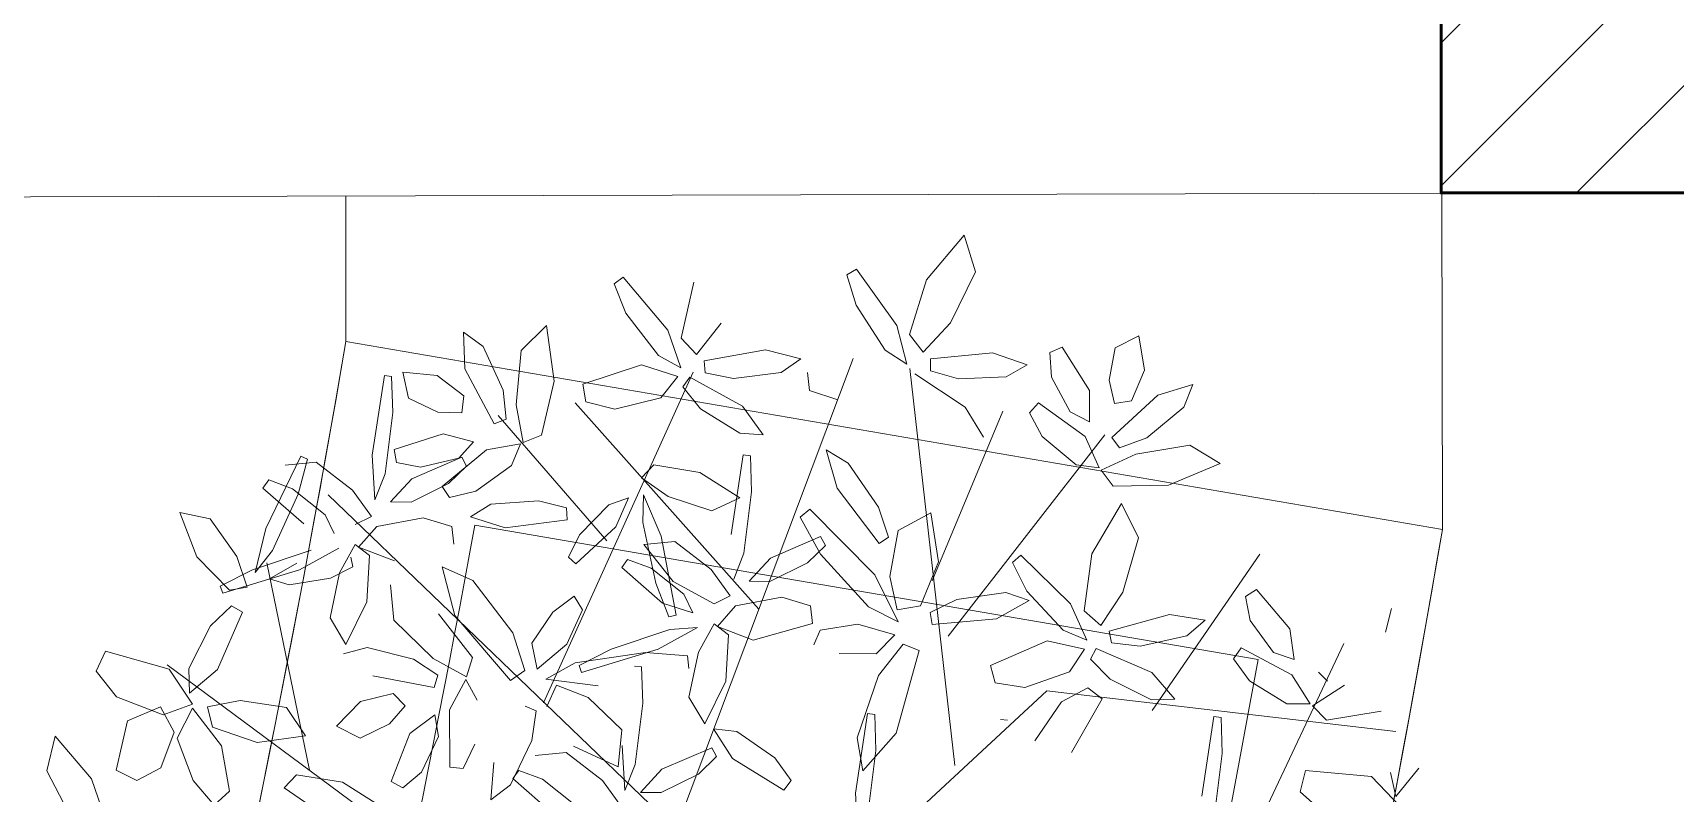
# Model space of a CAD drawing. Header units: millimetres. Extents: x 4980 to 19099, y 3891 to 5773.
# Drawn here: x 8115.1 to 8166.8, y 4541.8 to 4565.7 of the extents above; entities that cross this region are included whole.
import ezdxf

# ---------------------------------------------------------------- set-up
doc = ezdxf.new("R2010")
doc.units = ezdxf.units.MM
for name, color, linetype, lineweight in [('a 2', 132, 'Continuous', 20), ('a duvar', 84, 'Continuous', 50), ('no3_ahşap gorunus on kalın', 34, 'Continuous', 20), ('no3_duvar tarama', 253, 'Continuous', 9), ('no3_ölçü tefriş', 252, 'Continuous', 0), ('PLAN YAZI', 4, 'Continuous', 9)]:
    doc.layers.add(name, color=color, linetype=linetype, lineweight=lineweight)

# ---------------------------------------------------------------- blocks, each defined once
blk = doc.blocks.new('p34')
at = {"color": 68}
for p, q in [((1685.294, -14118.438), (1684.949, -14119.593)), ((1686.489, -14119.835), (1685.294, -14118.438)), ((1684.949, -14119.593), (1685.738, -14121.191)), ((1687.424, -14121.267), (1688.687, -14119.488)), ((1688.687, -14119.488), (1688.993, -14119.67)), ((1688.993, -14119.67), (1688.702, -14120.628)), ((1694.626, -14121.385), (1696.025, -14119.712)), ((1696.025, -14119.712), (1696.316, -14119.918)), ((1687.031, -14121.555), (1686.489, -14119.835)), ((1694.211, -14121.641), (1693.807, -14119.884)), ((1696.316, -14119.918), (1695.95, -14120.849)), ((1688.702, -14120.628), (1687.794, -14122.038)), ((1685.738, -14121.191), (1686.597, -14122.104)), ((1687.116, -14122.482), (1687.424, -14121.267)), ((1692.951, -14121.176), (1693.734, -14122.154)), ((1695.95, -14120.849), (1694.933, -14122.183)), ((1698.209, -14122.976), (1698.443, -14121.227)), ((1698.443, -14121.227), (1699.246, -14122.005)), ((1679.642, -14122.701), (1679.81, -14121.624)), ((1679.81, -14121.624), (1680.556, -14122)), ((1686.597, -14122.104), (1687.031, -14121.555)), ((1693.734, -14122.154), (1694.211, -14121.641)), ((1694.222, -14122.572), (1694.626, -14121.385)), ((1700.445, -14121.879), (1701.061, -14121.423)), ((1701.061, -14121.423), (1701.022, -14122.574)), ((1680.556, -14122), (1680.748, -14123.009)), ((1681.371, -14123.339), (1682.229, -14121.966)), ((1682.229, -14121.966), (1682.611, -14122.14)), ((1682.611, -14122.14), (1682.568, -14122.911)), ((1683.335, -14122.517), (1684.416, -14122.139)), ((1684.416, -14122.139), (1686.37, -14122.324)), ((1686.37, -14122.324), (1686.371, -14122.701)), ((1687.794, -14122.038), (1687.116, -14122.482)), ((1690.45, -14122.307), (1691.557, -14122.016)), ((1691.074, -14122.734), (1690.45, -14122.307)), ((1691.557, -14122.016), (1693.491, -14122.355)), ((1693.491, -14122.355), (1693.461, -14122.731)), ((1694.933, -14122.183), (1694.222, -14122.572)), ((1699.246, -14122.005), (1699.411, -14123.716)), ((1699.815, -14123.25), (1700.445, -14121.879)), ((1680.052, -14123.668), (1679.642, -14122.701)), ((1682.568, -14122.911), (1681.987, -14124.007)), ((1683.99, -14122.893), (1683.335, -14122.517)), ((1685.497, -14122.955), (1683.99, -14122.893)), ((1685.284, -14123.84), (1686.868, -14122.79)), ((1686.371, -14122.701), (1685.497, -14122.955)), ((1690.238, -14122.735), (1690.186, -14123.299)), ((1692.571, -14122.915), (1691.074, -14122.734)), ((1692.288, -14123.78), (1693.95, -14122.86)), ((1693.461, -14122.731), (1692.571, -14122.915)), ((1693.95, -14122.86), (1694.164, -14123.17)), ((1694.323, -14122.844), (1695.467, -14122.467)), ((1694.861, -14123.512), (1694.323, -14122.844)), ((1695.467, -14122.467), (1697.314, -14123.072)), ((1701.022, -14122.574), (1700.103, -14124.31)), ((1701.061, -14123.421), (1701.893, -14122.78)), ((1701.893, -14122.78), (1702.978, -14122.672)), ((1702.978, -14122.672), (1702.802, -14123.489)), ((1703.326, -14122.803), (1703.296, -14123.94)), ((1703.555, -14122.777), (1703.326, -14122.803)), ((1703.945, -14125.271), (1703.555, -14122.777)), ((1678.405, -14123.875), (1678.119, -14123.164)), ((1678.119, -14123.164), (1679.223, -14123.492)), ((1680.748, -14123.009), (1680.586, -14123.742)), ((1681.381, -14124.322), (1681.371, -14123.339)), ((1690.186, -14123.299), (1689.295, -14123.599)), ((1694.164, -14123.17), (1693.613, -14123.859)), ((1697.314, -14123.072), (1697.217, -14123.63)), ((1698.616, -14124.664), (1698.209, -14122.976)), ((1699.734, -14124.16), (1699.815, -14123.25)), ((1701.124, -14123.956), (1701.061, -14123.421)), ((1679.573, -14124.831), (1678.405, -14123.875)), ((1679.223, -14123.492), (1680.671, -14124.82)), ((1680.586, -14123.742), (1680.052, -14123.668)), ((1681.519, -14124.785), (1682.979, -14123.718)), ((1682.979, -14123.718), (1683.264, -14124.026)), ((1684.711, -14124.793), (1685.284, -14123.84)), ((1691.641, -14124.685), (1692.288, -14123.78)), ((1693.613, -14123.859), (1692.377, -14124.635)), ((1696.306, -14123.858), (1694.861, -14123.512)), ((1697.217, -14123.63), (1696.306, -14123.858)), ((1699.411, -14123.716), (1699.2, -14124.897)), ((1701.874, -14123.928), (1701.124, -14123.956)), ((1702.802, -14123.489), (1701.874, -14123.928)), ((1703.296, -14123.94), (1703.547, -14125.868)), ((1681.987, -14124.007), (1681.381, -14124.322)), ((1683.264, -14124.026), (1682.866, -14124.778)), ((1700.103, -14124.31), (1699.734, -14124.16)), ((1680.433, -14125.139), (1679.573, -14124.831)), ((1680.671, -14124.82), (1680.433, -14125.139)), ((1681.074, -14125.768), (1681.519, -14124.785)), ((1682.866, -14124.778), (1681.801, -14125.667)), ((1692.377, -14124.635), (1691.641, -14124.685)), ((1699.286, -14124.939), (1700.349, -14125.122)), ((1700.764, -14124.872), (1701.712, -14124.614)), ((1701.221, -14125.379), (1700.764, -14124.872)), ((1701.712, -14124.614), (1703.257, -14125.099)), ((1677.269, -14125.649), (1678.225, -14125.068)), ((1678.225, -14125.068), (1679.922, -14125.339)), ((1679.922, -14125.339), (1681.012, -14125.841)), ((1688.976, -14125.589), (1689.667, -14125.164)), ((1689.667, -14125.164), (1689.325, -14126.37)), ((1692.049, -14125.343), (1692.018, -14126.48)), ((1692.278, -14125.317), (1692.049, -14125.343)), ((1692.667, -14127.812), (1692.278, -14125.317)), ((1700.349, -14125.122), (1701.751, -14126.266)), ((1701.13, -14125.352), (1700.98, -14125.63)), ((1702.703, -14126.023), (1701.13, -14125.352)), ((1702.428, -14125.664), (1701.221, -14125.379)), ((1703.257, -14125.099), (1703.184, -14125.512)), ((1703.869, -14126.683), (1703.945, -14125.271)), ((1705.716, -14125.489), (1704.572, -14126.373)), ((1706.689, -14125.575), (1705.716, -14125.489)), ((1706.194, -14125.302), (1705.982, -14125.394)), ((1705.982, -14125.394), (1706.287, -14126.49)), ((1707.299, -14127.572), (1706.194, -14125.302)), ((1678.903, -14126.316), (1677.269, -14125.649)), ((1681.012, -14125.841), (1680.639, -14126.347)), ((1681.801, -14125.667), (1681.074, -14125.768)), ((1688.029, -14126.973), (1688.976, -14125.589)), ((1693.644, -14125.86), (1692.385, -14126.661)), ((1695.087, -14125.618), (1693.644, -14125.86)), ((1695.477, -14126.027), (1695.087, -14125.618)), ((1700.98, -14125.63), (1701.55, -14126.177)), ((1703.184, -14125.512), (1702.428, -14125.664)), ((1703.547, -14125.868), (1703.869, -14126.683)), ((1680.639, -14126.347), (1678.903, -14126.316)), ((1689.325, -14126.37), (1688.013, -14128.112)), ((1692.018, -14126.48), (1692.27, -14128.408)), ((1701.524, -14126.619), (1700.696, -14126.424)), ((1701.751, -14126.266), (1701.524, -14126.619)), ((1701.55, -14126.177), (1702.731, -14126.754)), ((1703.383, -14126.748), (1702.703, -14126.023)), ((1704.572, -14126.373), (1703.983, -14127.201)), ((1706.464, -14126.322), (1705.435, -14127.14)), ((1706.287, -14126.49), (1707.094, -14128.259)), ((1707.203, -14126.043), (1706.464, -14126.322)), ((1707.389, -14126.297), (1707.203, -14126.043)), ((1680.385, -14126.889), (1679.849, -14127.968)), ((1681.324, -14128.47), (1680.385, -14126.889)), ((1687.712, -14127.922), (1688.029, -14126.973)), ((1688.155, -14129.106), (1690.188, -14127.026)), ((1690.188, -14127.026), (1690.491, -14127.284)), ((1692.385, -14126.661), (1693.274, -14127.065)), ((1693.274, -14127.065), (1694.647, -14126.612)), ((1702.731, -14126.754), (1703.383, -14126.748)), ((1686.147, -14128.698), (1686.38, -14127.164)), ((1686.38, -14127.164), (1687.41, -14127.715)), ((1690.491, -14127.284), (1689.854, -14128.445)), ((1701.457, -14127.525), (1702.356, -14127.25)), ((1702.356, -14127.25), (1703.816, -14127.522)), ((1703.816, -14127.522), (1704.388, -14128.161)), ((1703.983, -14127.201), (1704.488, -14127.457)), ((1705.435, -14127.14), (1705.16, -14127.731)), ((1679.849, -14127.968), (1680.352, -14129.678)), ((1687.41, -14127.715), (1687.674, -14129.158)), ((1688.013, -14128.112), (1687.712, -14127.922)), ((1691.425, -14128.564), (1689.852, -14127.893)), ((1704.492, -14128.078), (1704.044, -14128.424)), ((1704.987, -14128.966), (1704.492, -14128.078)), ((1681.564, -14130.257), (1681.324, -14128.47)), ((1682.001, -14130.04), (1683.549, -14128.504)), ((1683.549, -14128.504), (1683.82, -14128.736)), ((1692.105, -14129.288), (1691.425, -14128.564)), ((1692.27, -14128.408), (1692.591, -14129.223)), ((1704.388, -14128.161), (1703.265, -14128.596)), ((1704.044, -14128.424), (1704.133, -14129.884)), ((1704.632, -14128.476), (1704.57, -14128.785)), ((1705.009, -14128.198), (1706.251, -14128.874)), ((1683.82, -14128.736), (1683.369, -14129.629)), ((1686.713, -14130.086), (1686.147, -14128.698)), ((1687.417, -14130.585), (1688.155, -14129.106)), ((1675.098, -14130.847), (1676.139, -14129.606)), ((1676.139, -14129.606), (1676.493, -14129.832)), ((1687.674, -14129.158), (1687.45, -14130.202)), ((1703.386, -14129.355), (1703.285, -14130.469)), ((1676.493, -14129.832), (1676.343, -14130.589)), ((1680.352, -14129.678), (1681.042, -14130.723)), ((1681.489, -14131.185), (1682.001, -14130.04)), ((1683.369, -14129.629), (1682.233, -14130.863)), ((1684.031, -14129.676), (1683.299, -14129.929)), ((1683.299, -14129.929), (1684.331, -14130.496)), ((1685.572, -14129.886), (1684.031, -14129.676)), ((1686.415, -14130.294), (1685.572, -14129.886)), ((1687.45, -14130.202), (1686.713, -14130.086)), ((1677.758, -14130.572), (1678.887, -14130.385)), ((1678.339, -14131.055), (1677.758, -14130.572)), ((1678.887, -14130.385), (1680.781, -14130.901)), ((1681.042, -14130.723), (1681.564, -14130.257)), ((1684.331, -14130.496), (1686.349, -14130.665)), ((1686.349, -14130.665), (1686.415, -14130.294)), ((1679.813, -14131.374), (1678.339, -14131.055)), ((1680.781, -14130.901), (1680.717, -14131.273)), ((1682.233, -14130.863), (1681.489, -14131.185)), ((1679.451, -14132.209), (1681.192, -14131.446)), ((1680.717, -14131.273), (1679.813, -14131.374)), ((1681.192, -14131.446), (1681.376, -14131.775)), ((1681.564, -14131.465), (1682.739, -14131.196)), ((1682.039, -14132.18), (1681.564, -14131.465)), ((1682.739, -14131.196), (1684.522, -14131.968)), ((1678.724, -14133.05), (1679.451, -14132.209)), ((1681.376, -14131.775), (1680.764, -14132.41)), ((1683.445, -14132.658), (1682.039, -14132.18)), ((1684.522, -14131.968), (1684.374, -14132.515)), ((1680.764, -14132.41), (1679.462, -14133.069)), ((1681.018, -14133.025), (1681.463, -14132.675)), ((1681.463, -14132.675), (1682.293, -14133.116)), ((1684.374, -14132.515), (1683.445, -14132.658)), ((1679.462, -14133.069), (1678.724, -14133.05)), ((1681.985, -14134.71), (1681.018, -14133.025)), ((1682.293, -14133.116), (1683.135, -14134.34))]:
    blk.add_line(p, q, dxfattribs=at)
at = {"color": 44}
for p, q in [((1694.436, -14137.067), (1688.808, -14122.302)), ((1685.654, -14135.103), (1687.026, -14122.623)), ((1698.592, -14133.078), (1693.838, -14122.703)), ((1691.802, -14130.168), (1697.552, -14123.652)), ((1686.342, -14129.293), (1684.107, -14123.977)), ((1696.572, -14127.998), (1699.979, -14124.041)), ((1685.85, -14131.036), (1680.9, -14124.728)), ((1694.72, -14136.809), (1705.34, -14126.519)), ((1679.44, -14133.399), (1676.031, -14128.502)), ((1705.965, -14135.169), (1707.275, -14128.65)), ((1676.283, -14137.346), (1673.404, -14131.319)), ((1701.623, -14138.41), (1710.428, -14131.837)), ((1682.755, -14132.766), (1671.775, -14134.094)), ((1687.482, -14137.116), (1682.755, -14132.766))]:
    blk.add_line(p, q, dxfattribs=at)
at = {"color": 66}
for p, q in [((1699.2, -14124.897), (1698.616, -14124.664)), ((1699.567, -14125.617), (1699.286, -14124.939)), ((1700.696, -14126.424), (1699.567, -14125.617)), ((1694.647, -14126.612), (1695.477, -14126.027)), ((1706.106, -14127.429), (1707.389, -14126.297)), ((1695.413, -14126.554), (1694.872, -14127.859)), ((1695.445, -14127.429), (1695.413, -14126.554)), ((1696.51, -14126.865), (1695.893, -14126.654)), ((1695.893, -14126.654), (1696.293, -14127.563)), ((1697.432, -14127.802), (1696.51, -14126.865)), ((1697.827, -14127.336), (1697.837, -14126.959)), ((1697.837, -14126.959), (1698.717, -14126.729)), ((1698.717, -14126.729), (1700.222, -14126.833)), ((1700.222, -14126.833), (1700.867, -14127.227)), ((1695.041, -14129.331), (1695.445, -14127.429)), ((1699.776, -14127.575), (1697.827, -14127.336)), ((1700.867, -14127.227), (1699.776, -14127.575)), ((1701.39, -14128.088), (1701.457, -14127.525)), ((1709.056, -14127.259), (1708.222, -14128.44)), ((1710.011, -14127.055), (1709.056, -14127.259)), ((1709.476, -14128.448), (1710.011, -14127.055)), ((1689.852, -14127.893), (1689.702, -14128.17)), ((1694.438, -14128.029), (1693.294, -14128.913)), ((1694.872, -14127.859), (1694.409, -14130.341)), ((1695.411, -14128.115), (1694.438, -14128.029)), ((1696.293, -14127.563), (1697.554, -14128.72)), ((1697.787, -14128.508), (1697.432, -14127.802)), ((1707.641, -14128.944), (1707.299, -14127.572)), ((1689.854, -14128.445), (1688.351, -14130.104)), ((1689.702, -14128.17), (1690.272, -14128.717)), ((1694.491, -14129.289), (1695.411, -14128.115)), ((1695.925, -14128.583), (1695.186, -14128.862)), ((1696.111, -14128.837), (1695.925, -14128.583)), ((1697.554, -14128.72), (1697.787, -14128.508)), ((1707.732, -14128.861), (1705.883, -14128.258)), ((1707.094, -14128.259), (1707.641, -14128.944)), ((1708.222, -14128.44), (1707.903, -14129.405)), ((1708.46, -14129.501), (1709.476, -14128.448)), ((1690.272, -14128.717), (1691.453, -14129.294)), ((1693.294, -14128.913), (1692.706, -14129.742)), ((1695.186, -14128.862), (1694.157, -14129.68)), ((1694.829, -14129.969), (1696.111, -14128.837)), ((1700.797, -14129.224), (1701.756, -14128.794)), ((1701.756, -14128.794), (1701.364, -14130.323)), ((1704.57, -14128.785), (1705.276, -14129.141)), ((1705.293, -14130.379), (1704.987, -14128.966)), ((1706.251, -14128.874), (1708.67, -14129.595)), ((1707.196, -14129.148), (1706.333, -14128.656)), ((1708.746, -14129.378), (1707.732, -14128.861)), ((1691.453, -14129.294), (1692.105, -14129.288)), ((1693.21, -14129.997), (1694.491, -14129.289)), ((1694.634, -14130.393), (1695.041, -14129.331)), ((1699.551, -14130.874), (1700.797, -14129.224)), ((1705.276, -14129.141), (1706.574, -14129.345)), ((1706.574, -14129.345), (1707.196, -14129.148)), ((1707.903, -14129.405), (1708.46, -14129.501)), ((1708.67, -14129.595), (1708.746, -14129.378)), ((1688.351, -14130.104), (1687.417, -14130.585)), ((1690.112, -14130.628), (1690.18, -14130.065)), ((1690.18, -14130.065), (1691.078, -14129.79)), ((1691.078, -14129.79), (1692.539, -14130.062)), ((1692.539, -14130.062), (1693.111, -14130.701)), ((1692.706, -14129.742), (1693.21, -14129.997)), ((1694.157, -14129.68), (1693.882, -14130.271)), ((1693.882, -14130.271), (1694.829, -14129.969)), ((1697.617, -14129.738), (1697.348, -14130.162)), ((1698.284, -14130.237), (1697.617, -14129.738)), ((1708.045, -14130.193), (1708.391, -14129.995)), ((1708.391, -14129.995), (1709.057, -14130.621)), ((1672.087, -14130.966), (1671.902, -14130.222)), ((1676.343, -14130.589), (1675.616, -14131.594)), ((1688.696, -14130.645), (1687.526, -14130.988)), ((1689.872, -14130.835), (1688.696, -14130.645)), ((1691.987, -14131.136), (1690.112, -14130.628)), ((1693.214, -14130.618), (1692.766, -14130.964)), ((1693.709, -14131.506), (1693.214, -14130.618)), ((1694.409, -14130.341), (1694.634, -14130.393)), ((1697.348, -14130.162), (1697.846, -14131.243)), ((1698.948, -14131.205), (1698.284, -14130.237)), ((1708.844, -14131.988), (1708.045, -14130.193)), ((1709.057, -14130.621), (1709.746, -14131.962)), ((1674.972, -14131.821), (1675.098, -14130.847)), ((1687.526, -14130.988), (1688.114, -14131.581)), ((1690.074, -14131.295), (1689.872, -14130.835)), ((1693.111, -14130.701), (1691.987, -14131.136)), ((1692.766, -14130.964), (1692.855, -14132.424)), ((1694.606, -14130.798), (1693.732, -14130.738)), ((1693.732, -14130.738), (1694.973, -14131.414)), ((1699.174, -14132.068), (1699.551, -14130.874)), ((1675.616, -14131.594), (1674.972, -14131.821)), ((1675.044, -14132.3), (1676.639, -14131.445)), ((1676.639, -14131.445), (1676.878, -14131.79)), ((1686.764, -14131.488), (1687.271, -14131.287)), ((1687.498, -14134.079), (1686.764, -14131.488)), ((1687.271, -14131.287), (1688.052, -14132.266)), ((1688.114, -14131.581), (1689.287, -14131.57)), ((1697.846, -14131.243), (1698.783, -14132.024)), ((1698.783, -14132.024), (1698.948, -14131.205)), ((1676.878, -14131.79), (1676.379, -14132.479)), ((1699.623, -14132.377), (1699.174, -14132.068)), ((1673.386, -14132.626), (1674.396, -14133.275)), ((1674.2, -14132.216), (1673.92, -14132.499)), ((1674.467, -14133.211), (1675.044, -14132.3)), ((1676.379, -14132.479), (1675.201, -14133.212)), ((1688.052, -14132.266), (1688.726, -14134.221)), ((1675.201, -14133.212), (1674.467, -14133.211)), ((1673.956, -14133.724), (1672.241, -14133.452)), ((1674.396, -14133.275), (1673.956, -14133.724)), ((1677.272, -14133.626), (1677.241, -14134.764)), ((1677.501, -14133.601), (1677.272, -14133.626)), ((1677.89, -14136.095), (1677.501, -14133.601)), ((1684.219, -14133.661), (1683.99, -14133.686)), ((1688.166, -14133.487), (1688.136, -14134.625)), ((1688.395, -14133.462), (1688.166, -14133.487)), ((1688.785, -14135.956), (1688.395, -14133.462)), ((1688.549, -14135.256), (1687.498, -14134.079)), ((1688.726, -14134.221), (1688.549, -14135.256)), ((1677.241, -14134.764), (1677.493, -14136.692)), ((1688.136, -14134.625), (1688.387, -14136.553)), ((1671.792, -14136.131), (1671.058, -14135.243)), ((1672.554, -14135.503), (1674.621, -14135.305)), ((1674.621, -14135.305), (1674.8, -14135.974)), ((1671.638, -14136.465), (1672.554, -14135.503)), ((1671.951, -14135.381), (1671.792, -14136.131)), ((1674.8, -14135.974), (1674.036, -14136.66))]:
    blk.add_line(p, q, dxfattribs=at)
at = {"color": 64}
for p, q in [((1704.133, -14129.884), (1704.797, -14131.22)), ((1701.364, -14130.323), (1699.623, -14132.377)), ((1700.821, -14131.648), (1701.878, -14130.272)), ((1703.285, -14130.469), (1702.057, -14131.672)), ((1704.797, -14131.22), (1705.293, -14130.379)), ((1696.454, -14131.401), (1694.606, -14130.798)), ((1694.015, -14132.919), (1693.709, -14131.506)), ((1694.01, -14132.023), (1694.056, -14131.628)), ((1694.056, -14131.628), (1695.374, -14131.51)), ((1694.973, -14131.414), (1697.392, -14132.135)), ((1695.374, -14131.51), (1697.589, -14131.832)), ((1697.468, -14131.918), (1696.454, -14131.401)), ((1701.005, -14132.25), (1700.821, -14131.648)), ((1702.057, -14131.672), (1701.005, -14132.25)), ((1701.915, -14132.202), (1702.674, -14131.693)), ((1702.674, -14131.693), (1704.136, -14131.323)), ((1704.136, -14131.323), (1704.878, -14131.515)), ((1710.362, -14131.973), (1712.36, -14131.405)), ((1712.36, -14131.405), (1712.656, -14132.03)), ((1695.498, -14131.964), (1695.467, -14133.101)), ((1695.726, -14131.939), (1695.498, -14131.964)), ((1697.392, -14132.135), (1697.468, -14131.918)), ((1697.589, -14131.832), (1698.51, -14132.338)), ((1702.029, -14132.583), (1701.915, -14132.202)), ((1703.958, -14132.208), (1702.029, -14132.583)), ((1709.726, -14132.729), (1708.844, -14131.988)), ((1709.636, -14133.084), (1710.362, -14131.973)), ((1709.746, -14131.962), (1709.726, -14132.729)), ((1712.656, -14132.03), (1712.029, -14132.843)), ((1692.855, -14132.424), (1693.519, -14133.76)), ((1698.51, -14132.338), (1696.87, -14132.551)), ((1697.182, -14132.921), (1698.174, -14132.525)), ((1698.174, -14132.525), (1698.489, -14133.202)), ((1700.676, -14132.987), (1701.027, -14132.343)), ((1701.027, -14132.343), (1701.553, -14133.285)), ((1693.519, -14133.76), (1694.015, -14132.919)), ((1695.467, -14133.101), (1695.718, -14135.029)), ((1696.131, -14133.945), (1697.182, -14132.921)), ((1699.172, -14133.181), (1698.827, -14133.333)), ((1702.946, -14133.155), (1703.323, -14132.77)), ((1703.439, -14133.722), (1702.946, -14133.155)), ((1703.323, -14132.77), (1704.345, -14133.016)), ((1704.345, -14133.016), (1705.111, -14133.791)), ((1706.084, -14134.092), (1706.68, -14133.201)), ((1706.68, -14133.201), (1708.13, -14132.973)), ((1708.13, -14132.973), (1709.159, -14133.168)), ((1708.726, -14134.39), (1709.632, -14133.207)), ((1709.159, -14133.168), (1709.009, -14133.807)), ((1709.632, -14133.207), (1710.124, -14134.144)), ((1710.553, -14133.415), (1709.636, -14133.084)), ((1710.218, -14133.955), (1710.642, -14133.163)), ((1712.029, -14132.843), (1710.553, -14133.415)), ((1710.642, -14133.163), (1711.681, -14133.597)), ((1698.827, -14133.333), (1698.959, -14134.26)), ((1701.553, -14133.285), (1701.542, -14135.094)), ((1701.9, -14134.124), (1702.007, -14133.45)), ((1702.007, -14133.45), (1702.804, -14134.026)), ((1704.364, -14134.167), (1703.439, -14133.722)), ((1711.681, -14133.597), (1712.048, -14135.141)), ((1691.321, -14134.842), (1692.515, -14134.003)), ((1692.515, -14134.003), (1693.247, -14133.916)), ((1693.247, -14133.916), (1692.648, -14134.852)), ((1696.248, -14135.107), (1696.131, -14133.945)), ((1698.959, -14134.26), (1699.644, -14135.657)), ((1702.436, -14135.243), (1701.9, -14134.124)), ((1702.804, -14134.026), (1703.397, -14135.533)), ((1705.111, -14133.791), (1704.364, -14134.167)), ((1707.601, -14134.295), (1706.084, -14134.092)), ((1709.009, -14133.807), (1707.601, -14134.295)), ((1710.124, -14134.144), (1709.626, -14135.48)), ((1710.641, -14135.074), (1710.218, -14133.955)), ((1712.824, -14135.418), (1713.963, -14134.069)), ((1713.963, -14134.069), (1714.22, -14135.158)), ((1693.301, -14134.514), (1693.151, -14134.791)), ((1693.151, -14134.791), (1693.721, -14135.339)), ((1694.874, -14135.185), (1693.301, -14134.514)), ((1696.04, -14135.844), (1696.116, -14134.433)), ((1697.652, -14134.445), (1696.248, -14135.107)), ((1697.887, -14134.65), (1696.743, -14135.534)), ((1698.86, -14134.736), (1697.887, -14134.65)), ((1701.126, -14135.14), (1700.758, -14134.372)), ((1708.476, -14135.818), (1708.726, -14134.39)), ((1690.806, -14135.558), (1691.321, -14134.842)), ((1692.648, -14134.852), (1691.036, -14135.857)), ((1695.554, -14135.909), (1694.874, -14135.185)), ((1695.718, -14135.029), (1696.04, -14135.844)), ((1699.374, -14135.205), (1698.635, -14135.483)), ((1699.56, -14135.459), (1699.374, -14135.205)), ((1700.262, -14136.123), (1700.157, -14134.95)), ((1701.542, -14135.094), (1701.126, -14135.14)), ((1703.03, -14135.736), (1702.436, -14135.243)), ((1706.366, -14135.309), (1704.923, -14135.551)), ((1706.757, -14135.718), (1706.366, -14135.309)), ((1711.392, -14135.47), (1710.641, -14135.074)), ((1712.048, -14135.141), (1711.392, -14135.47)), ((1714.22, -14135.158), (1713.439, -14136.689)), ((1691.036, -14135.857), (1690.806, -14135.558)), ((1693.721, -14135.339), (1694.902, -14135.915)), ((1696.743, -14135.534), (1696.154, -14136.363)), ((1698.635, -14135.483), (1697.606, -14136.301)), ((1698.277, -14136.591), (1699.56, -14135.459)), ((1699.644, -14135.657), (1700.262, -14136.123)), ((1703.397, -14135.533), (1703.03, -14135.736)), ((1704.923, -14135.551), (1703.665, -14136.352)), ((1705.927, -14136.303), (1706.757, -14135.718)), ((1708.962, -14136.255), (1708.476, -14135.818)), ((1709.626, -14135.48), (1708.962, -14136.255)), ((1712.258, -14137.059), (1712.824, -14135.418)), ((1688.709, -14137.368), (1688.785, -14135.956)), ((1694.902, -14135.915), (1695.554, -14135.909))]:
    blk.add_line(p, q, dxfattribs=at)

msp = doc.modelspace()

# ---------------------------------------------------------------- hatches: boundary and pattern name
at = {"layer": 'no3_duvar tarama'}
h = msp.add_hatch(dxfattribs=at)
h.set_pattern_fill('ANSI31', color=256, style=0)
h.set_pattern_definition([(45, (77489.65, 25972.4954), (-2.24506403, 2.24506403), [])])
h.paths.add_polyline_path([(8226.954, 4715.407), (8249.224, 4715.407), (8249.224, 4690.407), (8247.396, 4690.407), (8249.783, 4585.613), (8251.783, 4585.613), (8252.392, 4558.665), (8225.392, 4558.663), (8225.392, 4560.663), (8159.397, 4560.662), (8159.397, 4578.306), (8162.369, 4578.306), (8162.369, 4641.615), (8170.368, 4641.611), (8170.368, 4698.587), (8221.952, 4711.101), (8221.953, 4712.84), (8226.954, 4712.84)])

# ---------------------------------------------------------------- linework, layer by layer
at = {"layer": 'a 2', "elevation": -0.527}
msp.add_lwpolyline([(7937.418, 4560.078), (8159.418, 4560.651)], dxfattribs=at)
at = {"layer": 'a duvar', "elevation": -0.527}
msp.add_lwpolyline([(8226.954, 4715.407), (8249.224, 4715.407), (8249.224, 4690.407), (8247.396, 4690.407), (8249.783, 4585.613), (8251.783, 4585.613), (8252.392, 4558.665), (8225.392, 4558.663), (8225.392, 4560.663), (8159.397, 4560.662), (8159.397, 4578.306), (8162.369, 4578.306), (8162.369, 4641.615), (8170.368, 4641.611), (8170.368, 4698.587), (8221.952, 4711.101), (8221.953, 4712.84), (8226.954, 4712.84), (8226.954, 4715.407)], dxfattribs=at)
at = {"layer": 'no3_ahşap gorunus on kalın', "elevation": -0.527}
msp.add_lwpolyline([(8159.438, 4550.083, -0.065215), (8121.453, 4427.206), (8089.639, 4441.798, 0.065201), (8124.94, 4555.991), (8159.438, 4550.083)], format="xyb", dxfattribs=at)
msp.add_lwpolyline([(8153.641, 4546.003, -0.060095), (8118.969, 4433.846), (8096.244, 4444.269, 0.059807), (8128.998, 4550.223)], format="xyb", close=True, dxfattribs=at)
at = {"layer": 'no3_ahşap gorunus on kalın'}
for radius, start in [(460.24, 292.24163), (495.24, 290.59517)]:
    msp.add_arc((7671.303, 4633.672, -0.527), radius, start, 350.28285, dxfattribs=at)
at = {"layer": 'PLAN YAZI', "color": 154}
for p, q in [((8124.94, 4555.991, -0.527), (8124.936, 4560.562, -0.527)), ((8159.438, 4550.083, -0.527), (8159.418, 4560.651, -0.527))]:
    msp.add_line(p, q, dxfattribs=at)
msp.add_arc((7671.303, 4633.672, -0.527), 495.24, 290.59517, 350.25481, dxfattribs=at)

# ---------------------------------------------------------------- block references
at = {"layer": 'no3_ölçü tefriş', "xscale": -1, "rotation": 0.2328300535295913}
msp.add_blockref('p34', (9772.301, 18684.504), dxfattribs=at)

doc.saveas('drawing.dxf')
